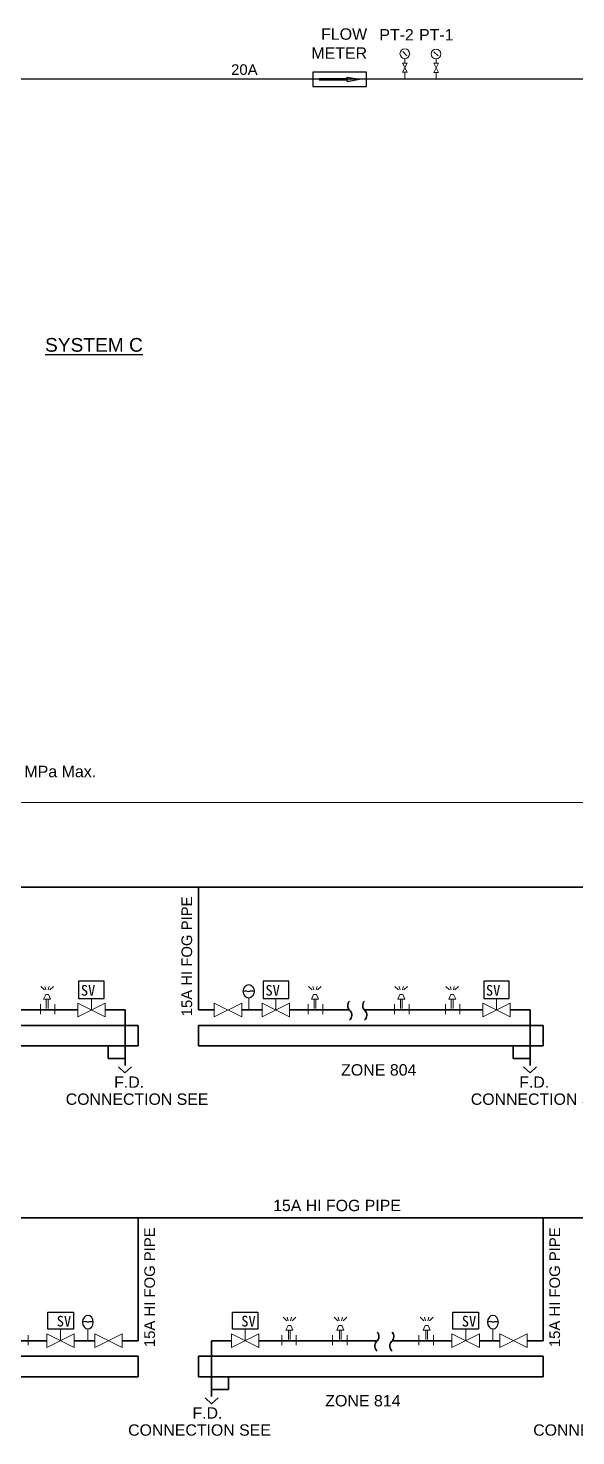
# Model space of a CAD drawing. Header units: millimetres. Extents: x 183 to 3972, y 193 to 1833.
# Drawn here: x 3249.7 to 3370.3, y 1314.8 to 1624.9 of the extents above; entities that cross this region are included whole.
import ezdxf

# ---------------------------------------------------------------- set-up
doc = ezdxf.new("R2010")
doc.units = ezdxf.units.MM
for name, color, linetype in [('DETL-TXT', 7, 'Continuous'), ('M-CWTR-TEXT', 7, 'Continuous'), ('M-CWTR-VAVE', 7, 'Continuous'), ('M-EQPM-TXT', 7, 'Continuous'), ('M-PIPE-CHWS12', 7, 'Continuous')]:
    doc.layers.add(name, color=color, linetype=linetype)

msp = doc.modelspace()

# ---------------------------------------------------------------- hatches: boundary and pattern name
h = msp.add_hatch(color=2)
h.dxf.hatch_style = 1
h.paths.add_polyline_path([(3322.69, 1613.64), (3313.79, 1613.64), (3313.79, 1613.75), (3319.98, 1613.75), (3319.98, 1614.1)])
h.paths.add_polyline_path([(3322.69, 1613.64), (3319.98, 1613.18), (3319.98, 1613.54), (3313.79, 1613.54), (3313.79, 1613.64)])

# ---------------------------------------------------------------- linework, layer by layer
at = {"color": 4}
for p, q in [((3927.14, 1613.64), (3176.16, 1613.64)), ((3322.69, 1613.64), (3313.79, 1613.64)), ((3319.98, 1613.75), (3319.98, 1614.1)), ((3319.98, 1614.1), (3322.69, 1613.64)), ((3319.98, 1613.18), (3322.69, 1613.64)), ((3319.98, 1613.18), (3319.98, 1613.54))]:
    msp.add_line(p, q, dxfattribs=at)
at = {"color": 4, "linetype": 'Continuous', "lineweight": 35}
for p, q in [((3197.98, 1405.26), (3273.92, 1405.26)), ((3273.92, 1400.73), (3273.92, 1405.26)), ((3287.2, 1405.26), (3287.2, 1400.73)), ((3287.2, 1405.26), (3363.14, 1405.26)), ((3363.14, 1400.73), (3363.14, 1405.26)), ((3197.98, 1400.73), (3273.92, 1400.73)), ((3267.33, 1397.96), (3267.33, 1400.73)), ((3287.2, 1400.73), (3363.14, 1400.73)), ((3356.55, 1397.96), (3356.55, 1400.73)), ((3271.08, 1397.96), (3267.33, 1397.96)), ((3360.3, 1397.96), (3356.55, 1397.96)), ((3273.95, 1332.39), (3198.02, 1332.39)), ((3273.95, 1332.39), (3273.95, 1327.86)), ((3287.24, 1327.86), (3287.24, 1332.39)), ((3363.17, 1332.39), (3287.24, 1332.39)), ((3363.17, 1332.39), (3363.17, 1327.86)), ((3273.95, 1327.86), (3198.02, 1327.86)), ((3363.17, 1327.86), (3287.24, 1327.86)), ((3293.82, 1325.09), (3293.82, 1327.86)), ((3290.08, 1325.09), (3293.82, 1325.09))]:
    msp.add_line(p, q, dxfattribs=at)
at = {"color": 2}
msp.add_lwpolyline([(3324.27, 1615.25), (3312.45, 1615.25), (3312.45, 1612.04), (3324.27, 1612.04)], close=True, dxfattribs=at)
msp.add_lwpolyline([(3319.98, 1613.75), (3313.79, 1613.75), (3313.79, 1613.54), (3319.98, 1613.54)], dxfattribs=at)
at = {"layer": 'M-CWTR-TEXT', "color": 252, "linetype": 'Continuous', "lineweight": 35}
for p, q in [((3271.08, 1396.74), (3271.08, 1396.39)), ((3360.3, 1396.74), (3360.3, 1396.39)), ((3290.08, 1323.87), (3290.08, 1323.52))]:
    msp.add_line(p, q, dxfattribs=at)
at = {"layer": 'M-CWTR-VAVE', "color": 2, "lineweight": 0}
for p, q in [((3333.14, 1618.81), (3332.22, 1619.74)), ((3333.14, 1618.81), (3332.22, 1619.74)), ((3340.02, 1618.78), (3339.09, 1619.71)), ((3340.02, 1618.78), (3339.09, 1619.71)), ((3333.18, 1617.2), (3332.18, 1615.19)), ((3333.18, 1615.19), (3332.18, 1617.2)), ((3332.18, 1617.2), (3333.18, 1617.2)), ((3332.68, 1618.21), (3332.68, 1617.2)), ((3340.06, 1617.17), (3339.05, 1615.15)), ((3340.06, 1615.15), (3339.05, 1617.17)), ((3339.05, 1617.17), (3340.06, 1617.17)), ((3339.55, 1618.17), (3339.55, 1617.17)), ((3333.18, 1615.19), (3332.18, 1615.19)), ((3332.68, 1615.19), (3332.68, 1613.67)), ((3340.06, 1615.15), (3339.05, 1615.15)), ((3339.55, 1615.15), (3339.55, 1613.64)), ((3253.3, 1413.07), (3252.49, 1413.83)), ((3253.12, 1411.02), (3253.58, 1412.06)), ((3253.12, 1411.02), (3254.67, 1411.02)), ((3253.63, 1413.07), (3253.42, 1413.83)), ((3254.2, 1412.06), (3253.58, 1412.06)), ((3253.69, 1408.95), (3253.69, 1411.02)), ((3254.09, 1408.95), (3254.09, 1411.02)), ((3254.15, 1413.07), (3254.36, 1413.83)), ((3254.67, 1411.02), (3254.2, 1412.06)), ((3254.48, 1413.07), (3255.29, 1413.83)), ((3263.64, 1408.66), (3263.64, 1411.2)), ((3298.29, 1408.66), (3298.29, 1411.27)), ((3304.29, 1408.66), (3304.29, 1411.2)), ((3312.29, 1413.07), (3311.48, 1413.83)), ((3312.11, 1411.02), (3312.57, 1412.06)), ((3312.11, 1411.02), (3313.66, 1411.02)), ((3312.62, 1413.07), (3312.41, 1413.83)), ((3313.19, 1412.06), (3312.57, 1412.06)), ((3312.68, 1408.95), (3312.68, 1411.02)), ((3313.08, 1408.95), (3313.08, 1411.02)), ((3313.14, 1413.07), (3313.35, 1413.83)), ((3313.66, 1411.02), (3313.19, 1412.06)), ((3313.47, 1413.07), (3314.28, 1413.83)), ((3331.31, 1413.07), (3330.5, 1413.83)), ((3331.12, 1411.02), (3331.59, 1412.06)), ((3331.12, 1411.02), (3332.67, 1411.02)), ((3331.63, 1413.07), (3331.43, 1413.83)), ((3332.21, 1412.06), (3331.59, 1412.06)), ((3331.7, 1408.95), (3331.7, 1411.02)), ((3332.1, 1408.95), (3332.1, 1411.02)), ((3332.16, 1413.07), (3332.37, 1413.83)), ((3332.67, 1411.02), (3332.21, 1412.06)), ((3332.49, 1413.07), (3333.3, 1413.83)), ((3342.52, 1413.07), (3341.71, 1413.83)), ((3342.34, 1411.02), (3342.8, 1412.06)), ((3342.34, 1411.02), (3343.89, 1411.02)), ((3342.85, 1413.07), (3342.64, 1413.83)), ((3343.42, 1412.06), (3342.8, 1412.06)), ((3342.91, 1408.95), (3342.91, 1411.02)), ((3343.31, 1408.95), (3343.31, 1411.02)), ((3343.37, 1413.07), (3343.58, 1413.83)), ((3343.89, 1411.02), (3343.42, 1412.06)), ((3343.7, 1413.07), (3344.51, 1413.83)), ((3352.86, 1408.66), (3352.86, 1411.2)), ((3252.42, 1409.93), (3252.42, 1407.69)), ((3255.6, 1409.93), (3255.6, 1407.69)), ((3260.62, 1410.17), (3260.62, 1407.15)), ((3266.66, 1410.17), (3260.62, 1407.15)), ((3260.62, 1410.17), (3266.66, 1407.15)), ((3266.66, 1407.15), (3266.66, 1410.17)), ((3290.72, 1410.17), (3290.72, 1407.15)), ((3296.76, 1410.17), (3290.72, 1407.15)), ((3290.72, 1410.17), (3296.76, 1407.15)), ((3296.76, 1407.15), (3296.76, 1410.17)), ((3301.28, 1410.17), (3301.28, 1407.15)), ((3307.31, 1410.17), (3301.28, 1407.15)), ((3301.28, 1410.17), (3307.31, 1407.15)), ((3307.31, 1407.15), (3307.31, 1410.17)), ((3311.41, 1409.93), (3311.41, 1407.69)), ((3314.59, 1409.93), (3314.59, 1407.69)), ((3330.42, 1409.93), (3330.42, 1407.69)), ((3333.6, 1409.93), (3333.6, 1407.69)), ((3341.64, 1409.93), (3341.64, 1407.69)), ((3344.82, 1409.93), (3344.82, 1407.69)), ((3349.84, 1410.17), (3349.84, 1407.15)), ((3355.88, 1410.17), (3349.84, 1407.15)), ((3349.84, 1410.17), (3355.88, 1407.15)), ((3355.88, 1407.15), (3355.88, 1410.17)), ((3269.6, 1396.09), (3271.03, 1394.79)), ((3272.46, 1396.09), (3271.03, 1394.79)), ((3358.82, 1396.09), (3360.25, 1394.79)), ((3361.68, 1396.09), (3360.25, 1394.79)), ((3306.67, 1340.2), (3305.86, 1340.96)), ((3307, 1340.2), (3306.79, 1340.96)), ((3307.53, 1340.2), (3307.74, 1340.96)), ((3307.86, 1340.2), (3308.67, 1340.96)), ((3317.89, 1340.2), (3317.08, 1340.96)), ((3318.22, 1340.2), (3318.01, 1340.96)), ((3318.74, 1340.2), (3318.95, 1340.96)), ((3319.07, 1340.2), (3319.88, 1340.96)), ((3336.9, 1340.2), (3336.09, 1340.96)), ((3337.23, 1340.2), (3337.02, 1340.96)), ((3337.76, 1340.2), (3337.97, 1340.96)), ((3338.09, 1340.2), (3338.9, 1340.96)), ((3249.75, 1337.05), (3249.75, 1334.82)), ((3253.84, 1334.28), (3253.84, 1337.3)), ((3253.84, 1337.3), (3259.88, 1334.28)), ((3259.88, 1337.3), (3253.84, 1334.28)), ((3256.86, 1335.79), (3256.86, 1338.33)), ((3259.88, 1337.3), (3259.88, 1334.28)), ((3262.87, 1335.79), (3262.87, 1338.4)), ((3264.4, 1334.28), (3264.4, 1337.3)), ((3264.4, 1337.3), (3270.43, 1334.28)), ((3270.43, 1337.3), (3264.4, 1334.28)), ((3270.43, 1337.3), (3270.43, 1334.28)), ((3294.5, 1334.28), (3294.5, 1337.3)), ((3294.5, 1337.3), (3300.53, 1334.28)), ((3300.53, 1337.3), (3294.5, 1334.28)), ((3297.51, 1335.79), (3297.51, 1338.33)), ((3300.53, 1337.3), (3300.53, 1334.28)), ((3305.56, 1337.05), (3305.56, 1334.82)), ((3306.49, 1338.15), (3306.96, 1339.18)), ((3308.04, 1338.15), (3306.49, 1338.15)), ((3306.96, 1339.18), (3307.57, 1339.18)), ((3307.06, 1336.08), (3307.06, 1338.15)), ((3307.46, 1336.08), (3307.46, 1338.15)), ((3308.04, 1338.15), (3307.57, 1339.18)), ((3308.74, 1337.05), (3308.74, 1334.82)), ((3316.77, 1337.05), (3316.77, 1334.82)), ((3317.7, 1338.15), (3318.17, 1339.18)), ((3319.25, 1338.15), (3317.7, 1338.15)), ((3318.17, 1339.18), (3318.79, 1339.18)), ((3318.28, 1336.08), (3318.28, 1338.15)), ((3318.68, 1336.08), (3318.68, 1338.15)), ((3319.25, 1338.15), (3318.79, 1339.18)), ((3319.95, 1337.05), (3319.95, 1334.82)), ((3335.79, 1337.05), (3335.79, 1334.82)), ((3336.72, 1338.15), (3337.19, 1339.18)), ((3338.27, 1338.15), (3336.72, 1338.15)), ((3337.19, 1339.18), (3337.8, 1339.18)), ((3337.29, 1336.08), (3337.29, 1338.15)), ((3337.69, 1336.08), (3337.69, 1338.15)), ((3338.27, 1338.15), (3337.8, 1339.18)), ((3338.97, 1337.05), (3338.97, 1334.82)), ((3343.06, 1334.28), (3343.06, 1337.3)), ((3343.06, 1337.3), (3349.1, 1334.28)), ((3349.1, 1337.3), (3343.06, 1334.28)), ((3346.08, 1335.79), (3346.08, 1338.33)), ((3349.1, 1337.3), (3349.1, 1334.28)), ((3352.09, 1335.79), (3352.09, 1338.4)), ((3353.62, 1334.28), (3353.62, 1337.3)), ((3353.62, 1337.3), (3359.65, 1334.28)), ((3359.65, 1337.3), (3353.62, 1334.28)), ((3359.65, 1337.3), (3359.65, 1334.28)), ((3288.7, 1323.22), (3290.13, 1321.92)), ((3291.56, 1323.22), (3290.13, 1321.92))]:
    msp.add_line(p, q, dxfattribs=at)
at = {"layer": 'M-CWTR-VAVE', "color": 1, "lineweight": 0}
msp.add_line((2908.98, 1454.38), (3881.58, 1454.38), dxfattribs=at)
at = {"layer": 'M-CWTR-VAVE', "color": 2}
for points in [[(3260.83, 1411.2), (3266.46, 1411.2), (3266.46, 1414.96), (3260.83, 1414.96)], [(3301.48, 1411.2), (3307.11, 1411.2), (3307.11, 1414.96), (3301.48, 1414.96)], [(3350.05, 1411.2), (3355.68, 1411.2), (3355.68, 1414.96), (3350.05, 1414.96)], [(3259.68, 1338.33), (3254.05, 1338.33), (3254.05, 1342.09), (3259.68, 1342.09)], [(3300.33, 1338.33), (3294.7, 1338.33), (3294.7, 1342.09), (3300.33, 1342.09)], [(3348.9, 1338.33), (3343.27, 1338.33), (3343.27, 1342.09), (3348.9, 1342.09)]]:
    msp.add_lwpolyline(points, close=True, dxfattribs=at)
at = {"layer": 'M-CWTR-VAVE', "color": 2, "lineweight": 0}
for centre in [(3332.68, 1619.27), (3332.68, 1619.27), (3339.55, 1619.24), (3339.55, 1619.24)]:
    msp.add_circle(centre, 1.07, dxfattribs=at)
at = {"layer": 'M-CWTR-VAVE', "color": 2}
msp.add_ellipse((3298.29, 1412.76), major_axis=(0, -1.49), ratio=0.800659, dxfattribs=at)
at = {"layer": 'M-CWTR-VAVE', "color": 2, "extrusion": (0, 0, -1)}
for centre in [(3262.87, 1339.89), (3352.09, 1339.89)]:
    msp.add_ellipse(centre, major_axis=(0, -1.49), ratio=0.800659, dxfattribs=at)
at = {"layer": 'M-CWTR-VAVE', "color": 2}
for points in [[(3297.1, 1412.76), (3297.58, 1412.99), (3298.22, 1412.58), (3298.9, 1413), (3299.29, 1412.83), (3299.48, 1412.76)], [(3264.06, 1339.89), (3263.58, 1340.12), (3262.94, 1339.71), (3262.26, 1340.13), (3261.86, 1339.96), (3261.67, 1339.89)], [(3353.28, 1339.89), (3352.8, 1340.12), (3352.15, 1339.71), (3351.48, 1340.13), (3351.08, 1339.96), (3350.89, 1339.89)]]:
    msp.add_open_spline(points, degree=3, dxfattribs=at)
at = {"layer": 'M-PIPE-CHWS12', "color": 4, "linetype": 'Continuous', "lineweight": 35}
for p, q in [((3007.06, 1435.72), (3812.66, 1435.72)), ((3287.2, 1408.66), (3287.2, 1435.72)), ((3287.2, 1408.66), (3287.2, 1418.82)), ((3234.52, 1408.66), (3260.62, 1408.66)), ((3266.66, 1408.66), (3271.08, 1408.66)), ((3271.08, 1408.66), (3271.08, 1396.39)), ((3287.2, 1408.66), (3290.72, 1408.66)), ((3296.76, 1408.66), (3301.28, 1408.66)), ((3307.31, 1408.66), (3320.45, 1408.66)), ((3323.74, 1408.66), (3349.84, 1408.66)), ((3355.88, 1408.66), (3360.3, 1408.66)), ((3360.3, 1408.66), (3360.3, 1396.39)), ((3783.75, 1362.85), (3051.98, 1362.85)), ((3273.95, 1335.79), (3273.95, 1362.85)), ((3363.17, 1335.79), (3363.17, 1362.85)), ((3273.95, 1335.79), (3273.95, 1345.95)), ((3363.17, 1335.79), (3363.17, 1345.95)), ((3253.84, 1335.79), (3240.71, 1335.79)), ((3264.4, 1335.79), (3259.88, 1335.79)), ((3273.95, 1335.79), (3270.43, 1335.79)), ((3290.08, 1335.79), (3290.08, 1323.52)), ((3294.5, 1335.79), (3290.08, 1335.79)), ((3326.63, 1335.79), (3300.53, 1335.79)), ((3343.06, 1335.79), (3329.92, 1335.79)), ((3353.62, 1335.79), (3349.1, 1335.79)), ((3363.17, 1335.79), (3359.65, 1335.79))]:
    msp.add_line(p, q, dxfattribs=at)
at = {"layer": 'M-PIPE-CHWS12', "color": 252, "linetype": 'Continuous', "lineweight": 35}
for centre, start, end in [((3321.56, 1409.6), 137.9527, 230.1896), ((3319.55, 1407.51), 309.8104, 42.0473), ((3324.85, 1409.6), 137.9527, 230.1896), ((3322.84, 1407.51), 309.8104, 42.0473), ((3325.52, 1336.73), 309.8104, 42.0473), ((3328.81, 1336.73), 309.8104, 42.0473), ((3327.54, 1334.64), 137.9527, 230.1896), ((3330.83, 1334.64), 137.9527, 230.1896)]:
    msp.add_arc(centre, 1.46, start, end, dxfattribs=at)

# ---------------------------------------------------------------- texts
at = {"layer": 'DETL-TXT', "color": 7, "char_height": 2.5154}
for s, insert, width, attachment_point, rotation in [('{\\fArial|b0|i0|c0|p34;\\C3;FLOW METER}', (3324.38, 1618.16), 17.9169, 9, 0), ('{\\fArial|b0||i0||c0|p34;\\C3;\\H2.5;\\W1.;PT-2}', (3334.64, 1622.2), 9.8167, 9, 0), ('{\\fArial|b0||i0||c0|p34;\\C3;\\H2.5;\\W1.;PT-1}', (3343.4, 1622.2), 8.1012, 9, 0), ('{\\fArial|b0|i0|c0|p34;\\H0.93199x;\\C251;15A HI FOG PIPE}', (3285.86, 1407.26), 28.38, 7, 90), ('{\\fArial|b0|i0|c0|p34;\\H0.93199x;\\C251;15A HI FOG PIPE}', (3275.3, 1334.39), 28.38, 1, 90), ('{\\fArial|b0|i0|c0|p34;\\H0.93199x;\\C251;15A HI FOG PIPE}', (3364.52, 1334.39), 28.38, 1, 90)]:
    msp.add_mtext(s, dxfattribs=dict(at, insert=insert, width=width, attachment_point=attachment_point, rotation=rotation))
for s, insert, width, attachment_point in [('{\\fArial|b0|i0|c0|p34;\\H0.93199x;\\C3;20A}', (3294.42, 1614.57), 6.2884, 7), ('{\\fArial|b0|i0|c0|p34;\\C251;ZONE 804}', (3318.64, 1394.16), 20.4837, 7), ('{\\fArial|b0||i0||c0|p34;\\C251;\\H2.5;\\W1.;15A HI FOG PIPE}', (3331.81, 1364.3), 28.38, 9), ('{\\fArial|b0|i0|c0|p34;\\C251;ZONE 814}', (3331.74, 1321.29), 17.8992, 9)]:
    msp.add_mtext(s, dxfattribs=dict(at, insert=insert, width=width, attachment_point=attachment_point))
at = {"layer": 'M-CWTR-VAVE', "char_height": 2.5154, "width": 2.3291}
for insert, attachment_point in [((3261.31, 1411.76), 7), ((3301.97, 1411.76), 7), ((3350.53, 1411.76), 7), ((3259.19, 1338.89), 9), ((3299.84, 1338.89), 9), ((3348.41, 1338.89), 9)]:
    msp.add_mtext('{\\fTxt|b0|i0|c0|p34;\\H0.93199x;\\C2;SV}', dxfattribs=dict(at, insert=insert, attachment_point=attachment_point))
at = {"layer": 'M-EQPM-TXT', "color": 7}
for s, insert, char_height, width, attachment_point in [('{\\fArial|b0|i0|c0|p34;\\L\\C4;SYSTEM C}', (3253.43, 1553.6), 3.0184, 94.1387, 7), ('{\\fArial|b0|i0|c0|p34;\\C4;OPERATION\\fPMingLiU|b0|i0|c136|p18; \\fArial|b0|i0|c0|p34;PRESSURE: 7.0 MPa,  8.5 MPa Max.}', (3184.12, 1459.46), 2.51537, 82.1051, 7), ('{\\fArial|b0||i0||c0|p34;\\C251;\\H2.5;\\W1.;F.D.}', (3268.66, 1391.51), 2.5154, 6.6165, 7), ('{\\fArial|b0||i0||c0|p34;\\C251;\\H2.5;\\W1.;F.D.}', (3357.88, 1391.51), 2.5154, 6.6165, 7), ('{\\fArial|b0||i0||c0|p34;\\C251;\\H2.5;\\W1.;CONNECTION SEE}', (3257.99, 1387.72), 2.5154, 31.6062, 7), ('{\\fArial|b0||i0||c0|p34;\\C251;\\H2.5;\\W1.;CONNECTION SEE}', (3347.21, 1387.72), 2.5154, 31.6062, 7), ('{\\fArial|b0||i0||c0|p34;\\C251;\\H2.5;\\W1.;F.D.}', (3292.5, 1318.64), 2.5154, 6.6165, 9), ('{\\fArial|b0||i0||c0|p34;\\C251;\\H2.5;\\W1.;CONNECTION SEE}', (3303.17, 1314.84), 2.5154, 31.6062, 9), ('{\\fArial|b0||i0||c0|p34;\\C251;\\H2.5;\\W1.;CONNECTION SEE}', (3392.39, 1314.84), 2.5154, 31.6062, 9)]:
    msp.add_mtext(s, dxfattribs=dict(at, insert=insert, char_height=char_height, width=width, attachment_point=attachment_point))

doc.saveas('drawing.dxf')
